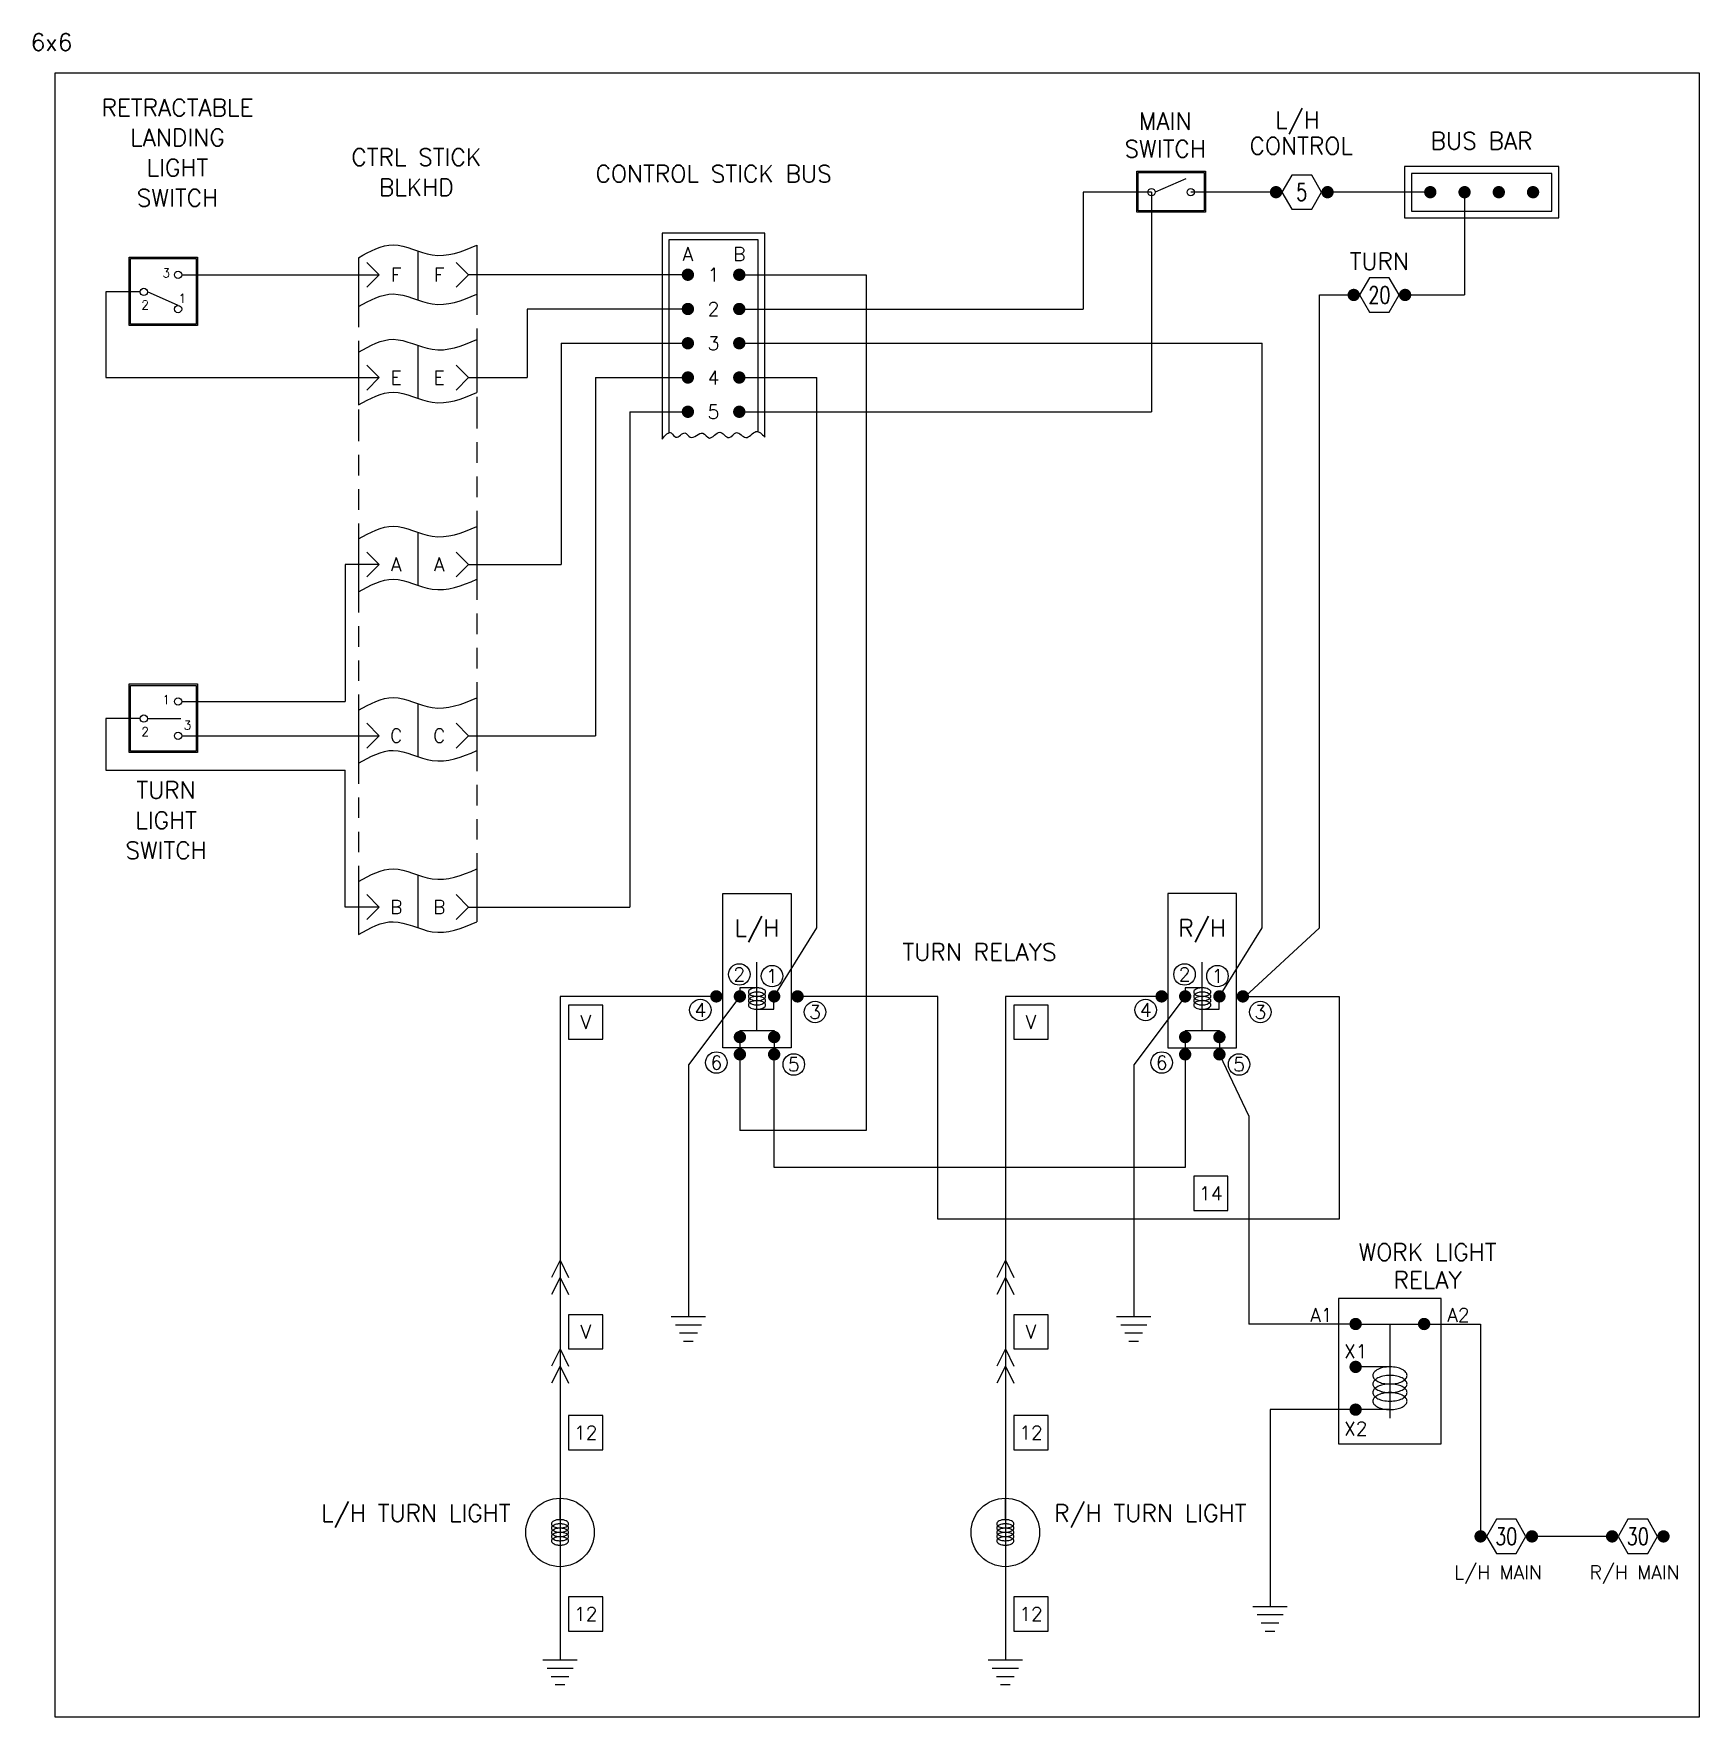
# Model space of a CAD drawing. Extents: x 0 to 153, y 0 to 55.
# Drawn here: x 140.57 to 152.73, y 14.46 to 26.75 of the extents above; entities that cross this region are included whole.
import ezdxf
from ezdxf.enums import TextEntityAlignment as Align

# ---------------------------------------------------------------- set-up
doc = ezdxf.new("R2010")
doc.units = 0
doc.header["$LTSCALE"] = 0.3
doc.header["$MEASUREMENT"] = 0
doc.linetypes.add('HIDDEN2', pattern=[0.1875, 0.125, -0.0625])
for name, color, linetype in [('1', 1, 'CONTINUOUS'), ('NOTES', 2, 'CONTINUOUS'), ('VOID1', 1, 'CONTINUOUS'), ('W', 11, 'CONTINUOUS'), ('WIRES', 11, 'CONTINUOUS')]:
    doc.layers.add(name, color=color, linetype=linetype)
doc.styles.add('100', font='ROMANS', dxfattribs={"height": 0.1})
doc.styles.add('130', font='ROMANS', dxfattribs={"height": 0.125})

# ---------------------------------------------------------------- blocks, each defined once
blk = doc.blocks.new('GAUGE')
at = {"layer": 'NOTES'}
blk.add_lwpolyline([(-0.125, 0.125), (-0.125, -0.125), (0.125, -0.125), (0.125, 0.125)], close=True, dxfattribs=at)
at = {"layer": 'NOTES', "style": '100'}
blk.add_attdef('GAUGE', text='', height=0.1, dxfattribs=at).set_placement((0, 0), align=Align.MIDDLE)
blk = doc.blocks.new('GR')
at = {"layer": 'VOID1'}
for p, q in [((-0.035, 0.18), (0.035, 0.18)), ((-0.125, 0), (0.125, 0)), ((-0.095, 0.06), (0.095, 0.06)), ((-0.065, 0.12), (0.065, 0.12))]:
    blk.add_line(p, q, dxfattribs=at)
blk = doc.blocks.new('WL')
at = {"layer": 'VOID1'}
for p, q in [((0, 0), (-0.0625, -0.125)), ((0, 0), (0.0625, -0.125)), ((0, -0.125), (-0.0625, -0.25)), ((0, -0.125), (0.0625, -0.25))]:
    blk.add_line(p, q, dxfattribs=at)

msp = doc.modelspace()

# ---------------------------------------------------------------- linework, layer by layer
at = {"layer": '1', "color": 6}
for p, q in [((148.982, 25.689), (148.758, 25.591)), ((143.807, 25.205), (143.807, 24.847)), ((142.945, 25.113), (142.945, 24.756)), ((143.376, 25.162), (143.376, 24.804)), ((141.627, 24.765), (141.404, 24.863)), ((143.376, 24.473), (143.376, 24.087)), ((143.807, 24.516), (143.807, 24.13)), ((142.945, 24.424), (142.945, 24.039)), ((143.376, 23.109), (143.376, 22.723)), ((143.807, 23.152), (143.807, 22.766)), ((142.945, 23.06), (142.945, 22.674)), ((143.807, 21.902), (143.807, 21.516)), ((141.404, 21.749), (141.648, 21.749)), ((142.945, 21.81), (142.945, 21.424)), ((143.376, 21.859), (143.376, 21.473)), ((143.807, 20.652), (143.807, 20.266)), ((142.945, 20.56), (142.945, 20.174)), ((143.376, 20.609), (143.376, 20.223)), ((145.727, 19.784), (145.727, 19.725)), ((145.852, 19.784), (145.727, 19.784)), ((149.102, 19.784), (148.977, 19.784)), ((148.977, 19.784), (148.977, 19.725)), ((145.975, 19.628), (145.975, 19.72)), ((149.225, 19.628), (149.225, 19.72)), ((145.852, 19.628), (145.975, 19.628)), ((149.102, 19.628), (149.225, 19.628)), ((144.415, 15.903), (144.415, 16.06)), ((147.665, 15.903), (147.665, 16.06)), ((144.415, 15.717), (144.415, 15.623)), ((147.665, 15.717), (147.665, 15.623))]:
    msp.add_line(p, q, dxfattribs=at)
at = {"layer": '1'}
for p, q in [((145.535, 25.293), (145.16, 25.293)), ((145.16, 25.293), (145.16, 23.789)), ((145.86, 25.243), (145.21, 25.243)), ((145.21, 25.243), (145.21, 23.836)), ((145.91, 25.293), (145.535, 25.293)), ((145.86, 23.843), (145.86, 25.243)), ((145.91, 23.804), (145.91, 25.293)), ((145.852, 19.472), (145.852, 19.972)), ((149.102, 19.472), (149.102, 19.972)), ((145.727, 19.472), (145.727, 19.347)), ((145.727, 19.472), (145.977, 19.472)), ((145.977, 19.472), (145.977, 19.347)), ((148.977, 19.472), (149.227, 19.472)), ((148.977, 19.472), (148.977, 19.347)), ((149.227, 19.472), (149.227, 19.347)), ((150.222, 17.331), (150.722, 17.331)), ((150.472, 17.331), (150.472, 16.643)), ((150.472, 17.018), (150.222, 17.018)), ((150.472, 16.706), (150.222, 16.706))]:
    msp.add_line(p, q, dxfattribs=at)
at = {"layer": '1', "color": 6, "linetype": 'HIDDEN2', "ltscale": 4}
for p, q in [((143.807, 24.847), (143.807, 24.016)), ((142.945, 24.756), (142.945, 23.924)), ((143.807, 24.016), (143.807, 23.152)), ((142.945, 23.924), (142.945, 23.06)), ((143.807, 22.766), (143.807, 21.902)), ((142.945, 22.674), (142.945, 21.81)), ((143.807, 21.516), (143.807, 20.652)), ((142.945, 21.424), (142.945, 20.56))]:
    msp.add_line(p, q, dxfattribs=at)
at = {"layer": '1', "color": 6}
for points in [[(148.625, 25.744), (149.125, 25.744), (149.125, 25.444), (148.625, 25.444)], [(148.635, 25.734), (149.115, 25.734), (149.115, 25.454), (148.635, 25.454)], [(141.27, 25.117), (141.77, 25.117), (141.77, 24.617), (141.27, 24.617)], [(141.28, 25.107), (141.76, 25.107), (141.76, 24.627), (141.28, 24.627)], [(141.27, 22.002), (141.77, 22.002), (141.77, 21.502), (141.27, 21.502)], [(141.28, 21.992), (141.76, 21.992), (141.76, 21.512), (141.28, 21.512)]]:
    msp.add_lwpolyline(points, close=True, dxfattribs=at)
at = {"layer": '1'}
for points in [[(150.579, 25.778), (150.579, 25.403), (151.704, 25.403), (151.704, 25.778), (150.579, 25.778)], [(145.602, 20.472), (146.102, 20.472), (146.102, 19.347), (145.602, 19.347), (145.602, 20.472)], [(149.352, 20.472), (148.852, 20.472), (148.852, 19.347), (149.352, 19.347), (149.352, 20.472)], [(150.097, 17.518), (150.097, 16.456), (150.847, 16.456), (150.847, 17.518), (150.097, 17.518)]]:
    msp.add_lwpolyline(points, dxfattribs=at)
msp.add_lwpolyline([(150.629, 25.728), (150.629, 25.453), (151.654, 25.453), (151.654, 25.728)], close=True, dxfattribs=at)
at = {"layer": '1', "const_width": 0.045}
for points in [[(150.744, 25.591, 1), (150.789, 25.591, 1)], [(150.994, 25.591, 1), (151.039, 25.591, 1)], [(151.244, 25.591, 1), (151.289, 25.591, 1)], [(151.494, 25.591, 1), (151.539, 25.591, 1)], [(145.348, 24.966, 1), (145.348, 25.011, 1)], [(145.723, 24.966, 1), (145.723, 25.011, 1)], [(145.348, 24.716, 1), (145.348, 24.761, 1)], [(145.723, 24.716, 1), (145.723, 24.761, 1)], [(145.348, 24.466, 1), (145.348, 24.511, 1)], [(145.723, 24.466, 1), (145.723, 24.511, 1)], [(145.348, 24.216, 1), (145.348, 24.261, 1)], [(145.723, 24.216, 1), (145.723, 24.261, 1)], [(145.348, 23.966, 1), (145.348, 24.011, 1)], [(145.723, 23.966, 1), (145.723, 24.011, 1)], [(145.578, 19.722, -1), (145.533, 19.722, -1)], [(145.705, 19.722, 1), (145.75, 19.722, 1)], [(145.955, 19.722, 1), (146, 19.722, 1)], [(146.126, 19.722, 1), (146.171, 19.722, 1)], [(148.828, 19.722, -1), (148.783, 19.722, -1)], [(149, 19.722, -1), (148.955, 19.722, -1)], [(149.25, 19.722, -1), (149.205, 19.722, -1)], [(149.376, 19.722, 1), (149.421, 19.722, 1)], [(145.75, 19.425, -1), (145.705, 19.425, -1)], [(145.955, 19.425, 1), (146, 19.425, 1)], [(149, 19.425, -1), (148.955, 19.425, -1)], [(149.205, 19.425, 1), (149.25, 19.425, 1)], [(145.75, 19.299, -1), (145.705, 19.299, -1)], [(145.955, 19.299, 1), (146, 19.299, 1)], [(149, 19.299, -1), (148.955, 19.299, -1)], [(149.205, 19.299, 1), (149.25, 19.299, 1)], [(150.199, 17.331, 1), (150.244, 17.331, 1)], [(150.699, 17.331, 1), (150.744, 17.331, 1)], [(150.199, 17.018, 1), (150.244, 17.018, 1)], [(150.199, 16.706, 1), (150.244, 16.706, 1)]]:
    msp.add_lwpolyline(points, format="xyb", close=True, dxfattribs=at)
at = {"layer": '1', "color": 6}
for points in [[(145.79, 19.753, 0.174705), (145.794, 19.743, 0.104203), (145.808, 19.731, 0.064948), (145.827, 19.725, 0.051099), (145.852, 19.722, 0.051099), (145.878, 19.725, 0.064948), (145.896, 19.731, 0.104203), (145.911, 19.743, 0.174705), (145.915, 19.753, 0.174705), (145.911, 19.764, 0.104203), (145.896, 19.775, 0.064948), (145.878, 19.782, 0.051099), (145.852, 19.784, 0.051099), (145.827, 19.782, 0.064948), (145.808, 19.775, 0.104203), (145.794, 19.764, 0.174705)], [(149.04, 19.753, 0.174705), (149.044, 19.743, 0.104203), (149.058, 19.731, 0.064948), (149.077, 19.725, 0.051099), (149.102, 19.722, 0.051099), (149.128, 19.725, 0.064948), (149.146, 19.731, 0.104203), (149.161, 19.743, 0.174705), (149.165, 19.753, 0.174705), (149.161, 19.764, 0.104203), (149.146, 19.775, 0.064948), (149.128, 19.782, 0.051099), (149.102, 19.784, 0.051099), (149.077, 19.782, 0.064948), (149.058, 19.775, 0.104203), (149.044, 19.764, 0.174705)], [(145.79, 19.722, 0.174705), (145.794, 19.711, 0.104203), (145.808, 19.7, 0.064948), (145.827, 19.693, 0.051099), (145.852, 19.691, 0.051099), (145.878, 19.693, 0.064948), (145.896, 19.7, 0.104203), (145.911, 19.711, 0.174705), (145.915, 19.722, 0.174705), (145.911, 19.733, 0.104203), (145.896, 19.744, 0.064948), (145.878, 19.751, 0.051099), (145.852, 19.753, 0.051099), (145.827, 19.751, 0.064948), (145.808, 19.744, 0.104203), (145.794, 19.733, 0.174705)], [(145.79, 19.691, 0.174705), (145.794, 19.68, 0.104203), (145.808, 19.669, 0.064948), (145.827, 19.662, 0.051099), (145.852, 19.659, 0.051099), (145.878, 19.662, 0.064948), (145.896, 19.669, 0.104203), (145.911, 19.68, 0.174705), (145.915, 19.691, 0.174705), (145.911, 19.701, 0.104203), (145.896, 19.713, 0.064948), (145.878, 19.719, 0.051099), (145.852, 19.722, 0.051099), (145.827, 19.719, 0.064948), (145.808, 19.713, 0.104203), (145.794, 19.701, 0.174705)], [(145.79, 19.659, 0.174705), (145.794, 19.649, 0.104203), (145.808, 19.637, 0.064948), (145.827, 19.631, 0.051099), (145.852, 19.628, 0.051099), (145.878, 19.631, 0.064948), (145.896, 19.637, 0.104203), (145.911, 19.649, 0.174705), (145.915, 19.659, 0.174705), (145.911, 19.67, 0.104203), (145.896, 19.682, 0.064948), (145.878, 19.688, 0.051099), (145.852, 19.691, 0.051099), (145.827, 19.688, 0.064948), (145.808, 19.682, 0.104203), (145.794, 19.67, 0.174705)], [(149.04, 19.722, 0.174705), (149.044, 19.711, 0.104203), (149.058, 19.7, 0.064948), (149.077, 19.693, 0.051099), (149.102, 19.691, 0.051099), (149.128, 19.693, 0.064948), (149.146, 19.7, 0.104203), (149.161, 19.711, 0.174705), (149.165, 19.722, 0.174705), (149.161, 19.733, 0.104203), (149.146, 19.744, 0.064948), (149.128, 19.751, 0.051099), (149.102, 19.753, 0.051099), (149.077, 19.751, 0.064948), (149.058, 19.744, 0.104203), (149.044, 19.733, 0.174705)], [(149.04, 19.691, 0.174705), (149.044, 19.68, 0.104203), (149.058, 19.669, 0.064948), (149.077, 19.662, 0.051099), (149.102, 19.659, 0.051099), (149.128, 19.662, 0.064948), (149.146, 19.669, 0.104203), (149.161, 19.68, 0.174705), (149.165, 19.691, 0.174705), (149.161, 19.701, 0.104203), (149.146, 19.713, 0.064948), (149.128, 19.719, 0.051099), (149.102, 19.722, 0.051099), (149.077, 19.719, 0.064948), (149.058, 19.713, 0.104203), (149.044, 19.701, 0.174705)], [(149.04, 19.659, 0.174705), (149.044, 19.649, 0.104203), (149.058, 19.637, 0.064948), (149.077, 19.631, 0.051099), (149.102, 19.628, 0.051099), (149.128, 19.631, 0.064948), (149.146, 19.637, 0.104203), (149.161, 19.649, 0.174705), (149.165, 19.659, 0.174705), (149.161, 19.67, 0.104203), (149.146, 19.682, 0.064948), (149.128, 19.688, 0.051099), (149.102, 19.691, 0.051099), (149.077, 19.688, 0.064948), (149.058, 19.682, 0.104203), (149.044, 19.67, 0.174705)], [(144.352, 15.873, 0.178105), (144.356, 15.863, 0.103555), (144.371, 15.851, 0.063599), (144.389, 15.845, 0.049782), (144.415, 15.842, 0.049782), (144.44, 15.845, 0.063599), (144.459, 15.851, 0.103555), (144.474, 15.863, 0.178105), (144.477, 15.873, 0.178105), (144.474, 15.883, 0.103555), (144.459, 15.894, 0.063599), (144.44, 15.901, 0.049782), (144.415, 15.903, 0.049782), (144.389, 15.901, 0.063599), (144.371, 15.894, 0.103555), (144.356, 15.883, 0.178105)], [(144.352, 15.842, 0.178105), (144.356, 15.832, 0.103555), (144.371, 15.821, 0.063599), (144.389, 15.814, 0.049782), (144.415, 15.812, 0.049782), (144.44, 15.814, 0.063599), (144.459, 15.821, 0.103555), (144.474, 15.832, 0.178105), (144.477, 15.842, 0.178105), (144.474, 15.852, 0.103555), (144.459, 15.864, 0.063599), (144.44, 15.87, 0.049782), (144.415, 15.873, 0.049782), (144.389, 15.87, 0.063599), (144.371, 15.864, 0.103555), (144.356, 15.852, 0.178105)], [(147.602, 15.873, 0.178105), (147.606, 15.863, 0.103555), (147.621, 15.851, 0.063599), (147.639, 15.845, 0.049782), (147.665, 15.842, 0.049782), (147.69, 15.845, 0.063599), (147.709, 15.851, 0.103555), (147.724, 15.863, 0.178105), (147.727, 15.873, 0.178105), (147.724, 15.883, 0.103555), (147.709, 15.894, 0.063599), (147.69, 15.901, 0.049782), (147.665, 15.903, 0.049782), (147.639, 15.901, 0.063599), (147.621, 15.894, 0.103555), (147.606, 15.883, 0.178105)], [(147.602, 15.842, 0.178105), (147.606, 15.832, 0.103555), (147.621, 15.821, 0.063599), (147.639, 15.814, 0.049782), (147.665, 15.812, 0.049782), (147.69, 15.814, 0.063599), (147.709, 15.821, 0.103555), (147.724, 15.832, 0.178105), (147.727, 15.842, 0.178105), (147.724, 15.852, 0.103555), (147.709, 15.864, 0.063599), (147.69, 15.87, 0.049782), (147.665, 15.873, 0.049782), (147.639, 15.87, 0.063599), (147.621, 15.864, 0.103555), (147.606, 15.852, 0.178105)], [(144.352, 15.81, 0.178105), (144.356, 15.8, 0.103555), (144.371, 15.789, 0.063599), (144.389, 15.782, 0.049782), (144.415, 15.78, 0.049782), (144.44, 15.782, 0.063599), (144.459, 15.789, 0.103555), (144.474, 15.8, 0.178105), (144.477, 15.81, 0.178105), (144.474, 15.82, 0.103555), (144.459, 15.832, 0.063599), (144.44, 15.838, 0.049782), (144.415, 15.841, 0.049782), (144.389, 15.838, 0.063599), (144.371, 15.832, 0.103555), (144.356, 15.82, 0.178105)], [(144.352, 15.78, 0.178105), (144.356, 15.77, 0.103555), (144.371, 15.758, 0.063599), (144.389, 15.752, 0.049782), (144.415, 15.749, 0.049782), (144.44, 15.752, 0.063599), (144.459, 15.758, 0.103555), (144.474, 15.77, 0.178105), (144.477, 15.78, 0.178105), (144.474, 15.79, 0.103555), (144.459, 15.801, 0.063599), (144.44, 15.808, 0.049782), (144.415, 15.81, 0.049782), (144.389, 15.808, 0.063599), (144.371, 15.801, 0.103555), (144.356, 15.79, 0.178105)], [(144.352, 15.748, 0.178105), (144.356, 15.738, 0.103555), (144.371, 15.726, 0.063599), (144.389, 15.72, 0.049782), (144.415, 15.717, 0.049782), (144.44, 15.72, 0.063599), (144.459, 15.726, 0.103555), (144.474, 15.738, 0.178105), (144.477, 15.748, 0.178105), (144.474, 15.758, 0.103555), (144.459, 15.769, 0.063599), (144.44, 15.776, 0.049782), (144.415, 15.778, 0.049782), (144.389, 15.776, 0.063599), (144.371, 15.769, 0.103555), (144.356, 15.758, 0.178105)], [(147.602, 15.81, 0.178105), (147.606, 15.8, 0.103555), (147.621, 15.789, 0.063599), (147.639, 15.782, 0.049782), (147.665, 15.78, 0.049782), (147.69, 15.782, 0.063599), (147.709, 15.789, 0.103555), (147.724, 15.8, 0.178105), (147.727, 15.81, 0.178105), (147.724, 15.82, 0.103555), (147.709, 15.832, 0.063599), (147.69, 15.838, 0.049782), (147.665, 15.841, 0.049782), (147.639, 15.838, 0.063599), (147.621, 15.832, 0.103555), (147.606, 15.82, 0.178105)], [(147.602, 15.78, 0.178105), (147.606, 15.77, 0.103555), (147.621, 15.758, 0.063599), (147.639, 15.752, 0.049782), (147.665, 15.749, 0.049782), (147.69, 15.752, 0.063599), (147.709, 15.758, 0.103555), (147.724, 15.77, 0.178105), (147.727, 15.78, 0.178105), (147.724, 15.79, 0.103555), (147.709, 15.801, 0.063599), (147.69, 15.808, 0.049782), (147.665, 15.81, 0.049782), (147.639, 15.808, 0.063599), (147.621, 15.801, 0.103555), (147.606, 15.79, 0.178105)], [(147.602, 15.748, 0.178105), (147.606, 15.738, 0.103555), (147.621, 15.726, 0.063599), (147.639, 15.72, 0.049782), (147.665, 15.717, 0.049782), (147.69, 15.72, 0.063599), (147.709, 15.726, 0.103555), (147.724, 15.738, 0.178105), (147.727, 15.748, 0.178105), (147.724, 15.758, 0.103555), (147.709, 15.769, 0.063599), (147.69, 15.776, 0.049782), (147.665, 15.778, 0.049782), (147.639, 15.776, 0.063599), (147.621, 15.769, 0.103555), (147.606, 15.758, 0.178105)]]:
    msp.add_lwpolyline(points, format="xyb", close=True, dxfattribs=at)
at = {"layer": '1'}
for points in [[(150.347, 16.956, 0.174705), (150.355, 16.934, 0.104203), (150.384, 16.911, 0.064948), (150.421, 16.898, 0.051099), (150.472, 16.893, 0.051099), (150.522, 16.898, 0.064948), (150.56, 16.911, 0.104203), (150.589, 16.934, 0.174705), (150.597, 16.956, 0.174705), (150.589, 16.977, 0.104203), (150.56, 17, 0.064948), (150.522, 17.013, 0.051099), (150.472, 17.018, 0.051099), (150.421, 17.013, 0.064948), (150.384, 17, 0.104203), (150.355, 16.977, 0.174705)], [(150.347, 16.893, 0.174705), (150.355, 16.872, 0.104203), (150.384, 16.849, 0.064948), (150.421, 16.836, 0.051099), (150.472, 16.831, 0.051099), (150.522, 16.836, 0.064948), (150.56, 16.849, 0.104203), (150.589, 16.872, 0.174705), (150.597, 16.893, 0.174705), (150.589, 16.914, 0.104203), (150.56, 16.937, 0.064948), (150.522, 16.95, 0.051099), (150.472, 16.956, 0.051099), (150.421, 16.95, 0.064948), (150.384, 16.937, 0.104203), (150.355, 16.914, 0.174705)], [(150.347, 16.831, 0.174705), (150.355, 16.809, 0.104203), (150.384, 16.786, 0.064948), (150.421, 16.773, 0.051099), (150.472, 16.768, 0.051099), (150.522, 16.773, 0.064948), (150.56, 16.786, 0.104203), (150.589, 16.809, 0.174705), (150.597, 16.831, 0.174705), (150.589, 16.852, 0.104203), (150.56, 16.875, 0.064948), (150.522, 16.888, 0.051099), (150.472, 16.893, 0.051099), (150.421, 16.888, 0.064948), (150.384, 16.875, 0.104203), (150.355, 16.852, 0.174705)], [(150.347, 16.768, 0.174705), (150.355, 16.747, 0.104203), (150.384, 16.724, 0.064948), (150.421, 16.711, 0.051099), (150.472, 16.706, 0.051099), (150.522, 16.711, 0.064948), (150.56, 16.724, 0.104203), (150.589, 16.747, 0.174705), (150.597, 16.768, 0.174705), (150.589, 16.789, 0.104203), (150.56, 16.812, 0.064948), (150.522, 16.825, 0.051099), (150.472, 16.831, 0.051099), (150.421, 16.825, 0.064948), (150.384, 16.812, 0.104203), (150.355, 16.789, 0.174705)]]:
    msp.add_lwpolyline(points, format="xyb", close=True, dxfattribs=at)
at = {"layer": '1', "color": 6}
for centre in [(148.732, 25.591), (149.018, 25.591), (141.627, 24.988), (141.377, 24.863), (141.627, 24.738), (141.627, 21.874), (141.377, 21.749), (141.627, 21.624)]:
    msp.add_circle(centre, 0.0266, dxfattribs=at)
at = {"layer": '1'}
for centre in [(144.415, 15.81), (147.665, 15.81)]:
    msp.add_circle(centre, 0.25, dxfattribs=at)
at = {"layer": '1', "color": 6}
for points in [[(142.945, 25.113), (143.028, 25.16), (143.203, 25.258), (143.496, 25.082), (143.699, 25.156), (143.807, 25.205)], [(142.945, 24.756), (143.028, 24.802), (143.203, 24.9), (143.496, 24.724), (143.699, 24.799), (143.807, 24.847)], [(142.945, 24.424), (143.028, 24.471), (143.203, 24.569), (143.496, 24.393), (143.699, 24.467), (143.807, 24.516)], [(142.945, 24.039), (143.028, 24.085), (143.203, 24.183), (143.496, 24.007), (143.699, 24.081), (143.807, 24.13)], [(142.945, 23.06), (143.028, 23.107), (143.203, 23.205), (143.496, 23.029), (143.699, 23.103), (143.807, 23.152)], [(142.945, 22.674), (143.028, 22.721), (143.203, 22.819), (143.496, 22.643), (143.699, 22.717), (143.807, 22.766)], [(142.945, 21.81), (143.028, 21.857), (143.203, 21.955), (143.496, 21.779), (143.699, 21.853), (143.807, 21.902)], [(142.945, 21.424), (143.028, 21.471), (143.203, 21.569), (143.496, 21.393), (143.699, 21.467), (143.807, 21.516)], [(142.945, 20.56), (143.028, 20.607), (143.203, 20.705), (143.496, 20.529), (143.699, 20.603), (143.807, 20.652)], [(142.945, 20.174), (143.028, 20.221), (143.203, 20.319), (143.496, 20.143), (143.699, 20.217), (143.807, 20.266)]]:
    msp.add_open_spline(points, degree=3, knots=[0, 0, 0, 0, 0.2686075, 0.5618473, 0.8979683, 0.8979683, 0.8979683, 0.8979683], dxfattribs=at)
at = {"layer": '1'}
msp.add_spline([(145.16, 23.789), (145.227, 23.834), (145.261, 23.802), (145.326, 23.834), (145.364, 23.802), (145.457, 23.832), (145.505, 23.797), (145.58, 23.84), (145.649, 23.8), (145.703, 23.836), (145.77, 23.8), (145.845, 23.844), (145.91, 23.804)], degree=3, dxfattribs=at)
at = {"layer": 'NOTES'}
for p, q in [((140.73, 26.461), (152.73, 26.461)), ((140.73, 14.461), (140.73, 26.461)), ((152.73, 26.461), (152.73, 14.461)), ((152.73, 14.461), (140.73, 14.461))]:
    msp.add_line(p, q, dxfattribs=at)
at = {"layer": 'NOTES', "color": 11}
for p, q in [((148.732, 25.591), (148.232, 25.591)), ((148.232, 25.591), (148.232, 24.738)), ((148.732, 25.591), (148.732, 23.988)), ((149.641, 25.591), (149.018, 25.591)), ((150.766, 25.591), (150.016, 25.591)), ((151.016, 25.591), (151.016, 24.841)), ((149.957, 24.841), (150.207, 24.841)), ((149.957, 20.222), (149.957, 24.841)), ((150.583, 24.841), (151.016, 24.841)), ((149.54, 20.222), (149.54, 24.488)), ((146.29, 20.222), (146.29, 24.238)), ((145.727, 19.299), (145.727, 18.742)), ((149.227, 19.299), (149.443, 18.849)), ((149.443, 18.849), (149.443, 17.331)), ((146.65, 18.742), (145.727, 18.742)), ((150.222, 17.331), (149.443, 17.331)), ((150.722, 17.331), (151.133, 17.331)), ((151.133, 17.331), (151.133, 15.779)), ((152.093, 15.781), (151.509, 15.781))]:
    msp.add_line(p, q, dxfattribs=at)
at = {"layer": 'NOTES', "color": 6}
for centre in [(145.723, 19.882), (145.962, 19.87), (148.973, 19.882), (149.213, 19.87), (145.439, 19.623), (146.276, 19.608), (148.689, 19.623), (149.526, 19.608), (145.556, 19.239), (146.121, 19.225), (148.806, 19.239), (149.371, 19.225)]:
    msp.add_circle(centre, 0.0784, dxfattribs=at)
at = {"layer": 'VOID1'}
for points in [[(149.756, 25.716), (149.684, 25.591), (149.756, 25.466), (149.901, 25.466), (149.973, 25.591), (149.901, 25.716)], [(150.323, 24.966), (150.251, 24.841), (150.323, 24.716), (150.467, 24.716), (150.539, 24.841), (150.467, 24.966)], [(151.249, 15.906), (151.176, 15.781), (151.249, 15.656), (151.393, 15.656), (151.465, 15.781), (151.393, 15.906)], [(152.209, 15.906), (152.137, 15.781), (152.209, 15.656), (152.353, 15.656), (152.425, 15.781), (152.353, 15.906)]]:
    msp.add_lwpolyline(points, close=True, dxfattribs=at)
at = {"layer": 'VOID1', "const_width": 0.045}
for points in [[(149.663, 25.591, -1), (149.618, 25.591, -1)], [(149.994, 25.591, 1), (150.039, 25.591, 1)], [(150.23, 24.841, -1), (150.185, 24.841, -1)], [(150.56, 24.841, 1), (150.605, 24.841, 1)], [(151.156, 15.781, -1), (151.111, 15.781, -1)], [(151.486, 15.781, 1), (151.531, 15.781, 1)], [(152.116, 15.781, -1), (152.071, 15.781, -1)], [(152.446, 15.781, 1), (152.491, 15.781, 1)]]:
    msp.add_lwpolyline(points, format="xyb", close=True, dxfattribs=at)
at = {"layer": 'W'}
for p, q in [((141.654, 24.988), (143.096, 24.988)), ((145.348, 24.988), (143.747, 24.988)), ((145.723, 24.988), (146.65, 24.988)), ((146.65, 24.988), (146.65, 18.742)), ((141.35, 24.863), (141.1, 24.863)), ((141.1, 24.863), (141.1, 24.238)), ((145.348, 24.738), (144.174, 24.738)), ((145.723, 24.738), (148.232, 24.738)), ((144.424, 24.488), (145.348, 24.488)), ((145.723, 24.488), (149.54, 24.488)), ((141.1, 24.238), (143.096, 24.238)), ((143.747, 24.238), (144.174, 24.238)), ((144.674, 24.238), (145.348, 24.238)), ((145.723, 24.238), (146.29, 24.238)), ((144.924, 23.988), (145.348, 23.988)), ((145.723, 23.988), (148.732, 23.988)), ((143.096, 22.874), (142.846, 22.874)), ((142.846, 22.874), (142.846, 21.874)), ((143.747, 22.874), (144.424, 22.874)), ((141.654, 21.874), (142.846, 21.874)), ((141.35, 21.749), (141.1, 21.749)), ((141.1, 21.749), (141.1, 21.374)), ((141.654, 21.624), (143.096, 21.624)), ((143.747, 21.624), (144.674, 21.624)), ((141.1, 21.374), (142.846, 21.374)), ((142.846, 20.374), (142.846, 21.374)), ((143.096, 20.374), (142.846, 20.374)), ((143.747, 20.374), (144.924, 20.374)), ((145.977, 19.722), (146.29, 20.222)), ((149.227, 19.722), (149.54, 20.222)), ((149.415, 19.722), (149.957, 20.222)), ((145.977, 18.472), (145.977, 19.284)), ((148.977, 18.472), (145.977, 18.472))]:
    msp.add_line(p, q, dxfattribs=at)
for points in [[(144.415, 19.722), (144.415, 15.347)], [(145.602, 19.722), (144.415, 19.722), (144.415, 18.597)], [(145.727, 19.722), (145.352, 19.222), (145.352, 18.597)], [(147.173, 18.347), (147.173, 19.722), (146.165, 19.722)], [(148.852, 19.722), (147.665, 19.722), (147.665, 17.972)], [(148.977, 19.722), (148.602, 19.222), (148.602, 18.597)], [(149.415, 19.722), (150.102, 19.722), (150.102, 18.597)], [(148.977, 19.284), (148.977, 18.472)], [(145.352, 18.597), (145.352, 17.383)], [(148.602, 18.597), (148.602, 17.383)], [(150.102, 18.597), (150.102, 18.097)], [(150.102, 18.097), (147.173, 18.097), (147.173, 18.347)], [(147.665, 17.972), (147.665, 15.347)], [(150.222, 16.706), (149.597, 16.706), (149.597, 15.268)], [(144.415, 15.56), (144.415, 14.877)], [(147.665, 15.56), (147.665, 14.877)]]:
    msp.add_lwpolyline(points, dxfattribs=at)
at = {"layer": 'WIRES'}
for p, q in [((144.174, 24.738), (144.174, 24.238)), ((144.424, 24.488), (144.424, 22.874)), ((144.674, 24.238), (144.674, 21.624)), ((144.924, 23.988), (144.924, 20.374))]:
    msp.add_line(p, q, dxfattribs=at)
at = {"layer": 'WIRES', "color": 6}
for points in [[(143.005, 24.897), (143.096, 24.988), (143.005, 25.079)], [(143.656, 24.897), (143.747, 24.988), (143.656, 25.079)], [(143.005, 24.147), (143.096, 24.238), (143.005, 24.329)], [(143.656, 24.147), (143.747, 24.238), (143.656, 24.329)], [(143.005, 22.783), (143.096, 22.874), (143.005, 22.965)], [(143.656, 22.783), (143.747, 22.874), (143.656, 22.965)], [(143.005, 21.533), (143.096, 21.624), (143.005, 21.715)], [(143.656, 21.533), (143.747, 21.624), (143.656, 21.715)], [(143.005, 20.283), (143.096, 20.374), (143.005, 20.465)], [(143.656, 20.283), (143.747, 20.374), (143.656, 20.465)]]:
    msp.add_lwpolyline(points, dxfattribs=at)

# ---------------------------------------------------------------- block references
at = {"layer": 'NOTES'}
for p, values in [((144.602, 19.534), {'GAUGE': 'V'}), ((147.852, 19.534), {'GAUGE': 'V'}), ((149.165, 18.284), {'GAUGE': '14'}), ((144.602, 17.274), {'GAUGE': 'V'}), ((147.852, 17.274), {'GAUGE': 'V'}), ((144.602, 16.538), {'GAUGE': '12'}), ((147.852, 16.538), {'GAUGE': '12'}), ((144.602, 15.215), {'GAUGE': '12'}), ((147.852, 15.215), {'GAUGE': '12'})]:
    msp.add_blockref('GAUGE', p, dxfattribs=at).add_auto_attribs(values)
at = {"layer": 'W'}
for p in [(144.415, 17.796), (147.665, 17.796), (144.415, 17.149), (147.665, 17.149)]:
    msp.add_blockref('WL', p, dxfattribs=at)
at = {"layer": 'W', "rotation": 180}
for p in [(145.352, 17.383), (148.602, 17.383), (149.597, 15.268), (144.415, 14.877), (147.665, 14.877)]:
    msp.add_blockref('GR', p, dxfattribs=at)

# ---------------------------------------------------------------- texts
at = {"layer": 'NOTES'}
for s, height, style, p in [('6x6', 0.125, '130', (140.704, 26.623)), ('RETRACTABLE', 0.125, '130', (141.623, 26.146)), ('MAIN', 0.125, '130', (148.832, 26.047)), ('LANDING', 0.125, '130', (141.623, 25.928)), ('SWITCH', 0.125, '130', (148.832, 25.845)), ('BUS BAR', 0.125, '130', (151.141, 25.903)), ('LIGHT', 0.125, '130', (141.623, 25.708)), ('CTRL STICK', 0.125, '130', (143.366, 25.784)), ('BLKHD', 0.125, '130', (143.366, 25.564)), ('CONTROL STICK BUS', 0.125, '130', (145.536, 25.663)), ('SWITCH', 0.125, '130', (141.623, 25.487)), ('TURN', 0.125, '130', (150.395, 25.024)), ('TURN', 0.125, '130', (141.54, 21.165)), ('LIGHT', 0.125, '130', (141.54, 20.945)), ('SWITCH', 0.125, '130', (141.54, 20.725)), ('L/H', 0.125, '130', (145.852, 20.159)), ('R/H', 0.125, '130', (149.102, 20.159)), ('TURN RELAYS', 0.125, '130', (147.477, 19.983)), ('WORK LIGHT', 0.125, '130', (150.747, 17.793)), ('RELAY', 0.125, '130', (150.747, 17.59)), ('A1', 0.1, '100', (149.972, 17.346)), ('A2', 0.1, '100', (150.972, 17.347)), ('X1', 0.1, '100', (150.222, 17.081)), ('X2', 0.1, '100', (150.222, 16.518))]:
    msp.add_text(s, height=height, dxfattribs=dict(at, style=style)).set_placement(p, align=Align.CENTER)
at = {"layer": 'NOTES', "style": '100'}
for s, height, p in [('L/H', 0.125, (149.634, 26.055)), ('CONTROL', 0.125, (149.447, 25.867)), ('L/H MAIN', 0.1, (150.941, 15.468)), ('R/H MAIN', 0.1, (151.929, 15.468))]:
    msp.add_text(s, height=height, dxfattribs=at).set_placement(p)
at = {"layer": 'NOTES', "style": '130', "width": 0.75}
for s, p in [('5', (149.828, 25.591)), ('20', (150.395, 24.841)), ('30', (151.321, 15.781)), ('30', (152.281, 15.781))]:
    msp.add_text(s, height=0.125, dxfattribs=at).set_placement(p, align=Align.MIDDLE)
at = {"layer": 'NOTES', "style": '100'}
for s, p in [('A', (145.348, 25.139)), ('B', (145.723, 25.139)), ('1', (145.535, 24.988)), ('2', (145.535, 24.738)), ('3', (145.535, 24.488)), ('4', (145.535, 24.238)), ('5', (145.535, 23.988))]:
    msp.add_text(s, height=0.1, dxfattribs=at).set_placement(p, align=Align.MIDDLE)
at = {"layer": 'NOTES', "color": 6, "style": '130'}
for s, p in [('3', (141.513, 24.969)), ('1', (141.631, 24.783)), ('2', (141.359, 24.735)), ('1', (141.513, 21.855)), ('2', (141.359, 21.621)), ('3', (141.668, 21.669))]:
    msp.add_text(s, height=0.065, dxfattribs=at).set_placement(p)
at = {"layer": 'NOTES', "color": 6, "style": '100'}
for s, p in [('F', (143.219, 24.938)), ('F', (143.533, 24.938)), ('E', (143.219, 24.188)), ('E', (143.533, 24.188)), ('A', (143.219, 22.824)), ('A', (143.533, 22.824)), ('C', (143.219, 21.574)), ('C', (143.533, 21.574)), ('B', (143.219, 20.324)), ('B', (143.533, 20.324))]:
    msp.add_text(s, height=0.1, dxfattribs=at).set_placement(p, align=Align.CENTER)
for s, p in [('2', (145.723, 19.882)), ('1', (145.962, 19.87)), ('2', (148.973, 19.882)), ('1', (149.213, 19.87)), ('4', (145.439, 19.623)), ('4', (148.689, 19.623)), ('3', (146.276, 19.608)), ('3', (149.526, 19.608)), ('6', (145.556, 19.239)), ('5', (146.121, 19.225)), ('6', (148.806, 19.239)), ('5', (149.371, 19.225))]:
    msp.add_text(s, height=0.1, dxfattribs=at).set_placement(p, align=Align.MIDDLE)
at = {"layer": 'NOTES', "char_height": 0.125, "style": '130'}
for s, insert, width, attachment_point in [('L/H TURN LIGHT', (144.054, 16.013), 1.56548, 3), ('R/H TURN LIGHT', (148.021, 16.013), 1.58929, 1)]:
    msp.add_mtext(s, dxfattribs=dict(at, insert=insert, width=width, attachment_point=attachment_point))

doc.saveas('drawing.dxf')
